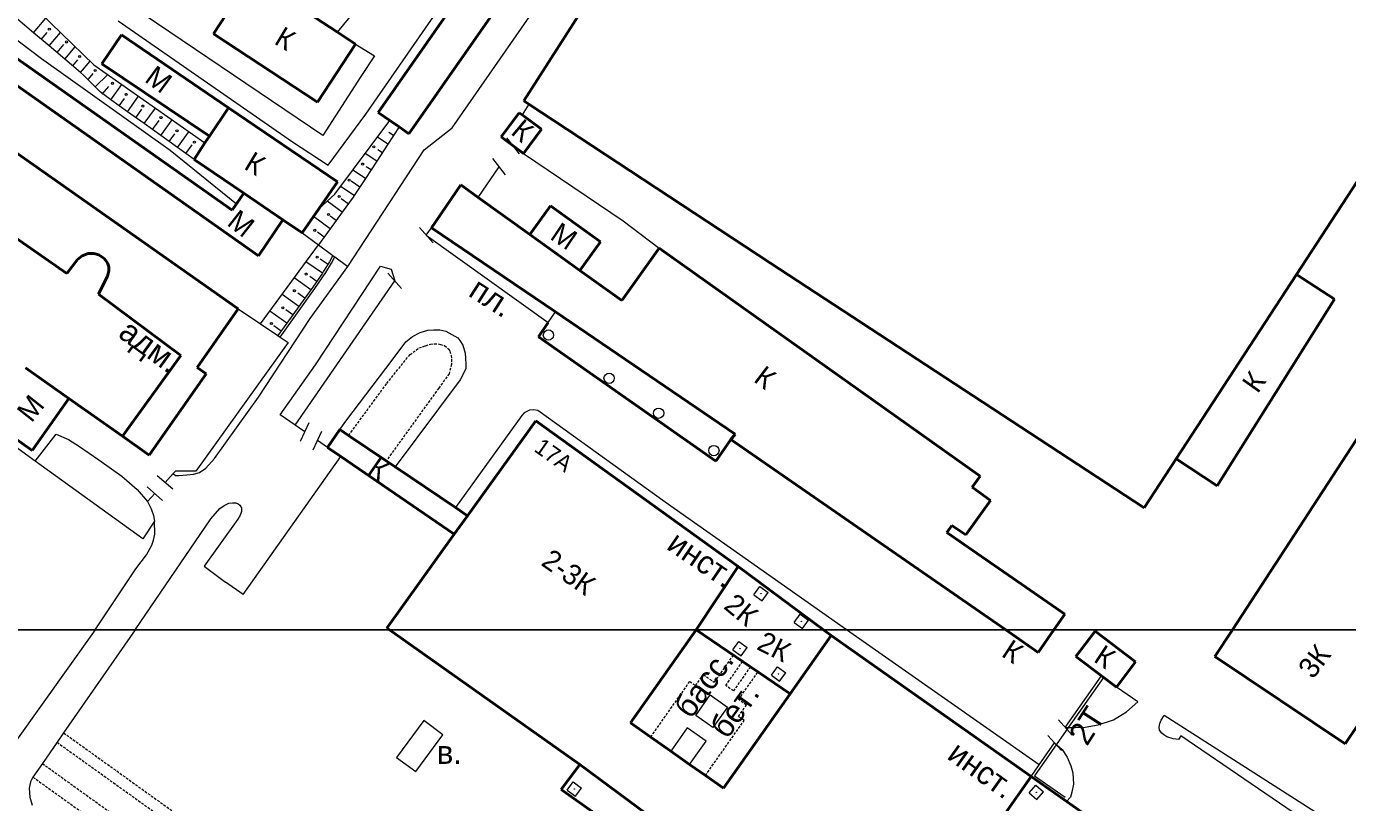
# Model space of a CAD drawing. Extents: x 1000 to 4000, y -5000 to -1000.
# Drawn here: x 2441.4 to 2699.1, y -2033.7 to -1882.3 of the extents above; entities that cross this region are included whole.
import ezdxf
from ezdxf.enums import TextEntityAlignment as Align

# ---------------------------------------------------------------- set-up
doc = ezdxf.new("R2010")
doc.units = 0
doc.header["$MEASUREMENT"] = 0
doc.linetypes.add('DASHED', pattern=[0.75, 0.5, -0.25])
for name, color, linetype in [('1', 7, 'CONTINUOUS'), ('11', 7, 'CONTINUOUS'), ('13', 7, 'CONTINUOUS'), ('17', 7, 'CONTINUOUS'), ('18', 7, 'CONTINUOUS'), ('19', 7, 'CONTINUOUS'), ('24', 7, 'CONTINUOUS'), ('37', 7, 'CONTINUOUS'), ('4', 7, 'CONTINUOUS'), ('5', 7, 'CONTINUOUS'), ('7', 7, 'CONTINUOUS')]:
    doc.layers.add(name, color=color, linetype=linetype)
doc.styles.get("Standard").update_dxf_attribs({"font": 'txt', "height": 0.2})

msp = doc.modelspace()

# ---------------------------------------------------------------- linework, layer by layer
at = {"layer": '1', "color": 253, "linetype": 'Continuous', "lineweight": 0}
for p, q in [((2000, -2000), (3000, -2000)), ((3000, -2000), (2000, -2000))]:
    msp.add_line(p, q, dxfattribs=at)
at = {"layer": '11', "color": 253, "linetype": 'Continuous', "lineweight": 0}
for p, q in [((2524.45, -1902.06), (2554.88, -1858.29)), ((2427.73, -1875.95), (2444.35, -1888.6)), ((2444.35, -1888.6), (2469.46, -1906.46)), ((2519, -1906.4), (2524.45, -1902.06)), ((2537.6, -1907.19), (2535.15, -1904.02)), ((2469.46, -1906.46), (2482.38, -1916.91)), ((2504.11, -1929.1), (2519, -1906.4)), ((2534.83, -1911.26), (2532.39, -1908.1)), ((2529.53, -1915.69), (2533.61, -1909.68)), ((2520.74, -1924.5), (2518.07, -1921.53)), ((2519.41, -1923.02), (2520.41, -1921.57)), ((2487.07, -1940.33), (2498.36, -1924.89)), ((2495.23, -1922.59), (2498.36, -1924.89)), ((2498.36, -1924.89), (2501.2, -1926.96)), ((2501.2, -1926.96), (2501.6, -1927.26)), ((2501.6, -1927.26), (2504.11, -1929.1)), ((2493.83, -1960.09), (2513.25, -1931.94)), ((2514.59, -1933.43), (2511.91, -1930.45)), ((2482.73, -1937.41), (2487.07, -1940.33)), ((2487.07, -1940.33), (2490.47, -1942.61)), ((2490.47, -1942.61), (2490.89, -1942.89)), ((2490.89, -1942.89), (2492.48, -1943.96)), ((2492.48, -1943.96), (2474.49, -1969.01)), ((2443.12, -1967.1), (2432.17, -1959.21)), ((2495.72, -1961.38), (2493.83, -1960.09)), ((2494.88, -1963.2), (2496.56, -1959.57)), ((2497.35, -1964.89), (2499.03, -1961.26)), ((2500.16, -1964.42), (2498.19, -1963.07)), ((2483.66, -1993.11), (2502.72, -1966.17)), ((2464.14, -1982.23), (2443.12, -1967.1)), ((2469.98, -1972.53), (2466.92, -1969.95)), ((2470.06, -1969.52), (2468.45, -1971.24)), ((2470.49, -1969.06), (2470.06, -1969.52)), ((2474.49, -1969.01), (2470.49, -1969.06)), ((2467.94, -1974.76), (2464.98, -1972.06)), ((2466.46, -1973.41), (2465.04, -1974.98)), ((2465.04, -1974.98), (2465.76, -1976.38)), ((2465.76, -1976.38), (2466.22, -1977.67)), ((2466.38, -1978.77), (2464.14, -1982.23)), ((2466.22, -1977.67), (2466.38, -1978.77)), ((2644.05, -2019.01), (2651.11, -2008.94)), ((2658.17, -2014.03), (2654.02, -2011.14)), ((2645.38, -2020.5), (2642.72, -2017.52)), ((2697.62, -2038.6), (2663.33, -2016.68)), ((2638.92, -2026.33), (2641.96, -2021.99)), ((2643.29, -2023.53), (2640.62, -2020.55)), ((2637.36, -2028.56), (2638.92, -2026.33))]:
    msp.add_line(p, q, dxfattribs=at)
at = {"layer": '13', "color": 253, "linetype": 'Continuous', "lineweight": 40}
for p, q in [((2538.42, -1896.83), (2569.33, -1848.56)), ((2397.9, -1859.23), (2481.54, -1918.15)), ((2486.68, -1927.04), (2395.32, -1862.77)), ((2510.04, -1899.08), (2534.27, -1864.33)), ((2540.26, -1868.51), (2516.03, -1903.25)), ((2477.89, -1883.76), (2485.33, -1872.44)), ((2485.33, -1872.44), (2502.09, -1883.45)), ((2396.93, -1877.1), (2482.73, -1937.41)), ((2502.09, -1883.45), (2505.61, -1885.76)), ((2456.1, -1889.59), (2459.94, -1883.96)), ((2459.94, -1883.96), (2480.85, -1898.19)), ((2498.17, -1897.08), (2477.89, -1883.76)), ((2505.61, -1885.76), (2498.17, -1897.08)), ((2477.1, -1903.7), (2456.1, -1889.59)), ((2402.18, -1897.67), (2449.27, -1930.51)), ((2480.85, -1898.19), (2477.1, -1903.7)), ((2480.85, -1898.19), (2502.1, -1912.64)), ((2512.3, -1900.65), (2510.04, -1899.08)), ((2534.02, -1903.85), (2537.53, -1899.15)), ((2537.53, -1899.15), (2538.08, -1899.56)), ((2539.44, -1897.49), (2538.42, -1896.83)), ((2586.52, -1928.47), (2539.44, -1897.49)), ((2514.13, -1901.92), (2512.3, -1900.65)), ((2538.08, -1899.56), (2541.85, -1902.37)), ((2476.24, -1905.04), (2477.1, -1903.7)), ((2516.03, -1903.25), (2514.13, -1901.92)), ((2536.38, -1905.61), (2534.02, -1903.85)), ((2541.85, -1902.37), (2538.35, -1907.07)), ((2474.16, -1908.26), (2476.24, -1905.04)), ((2538.35, -1907.07), (2536.38, -1905.61)), ((2704.89, -1906.55), (2689.14, -1930.69)), ((2483.8, -1914.82), (2474.16, -1908.26)), ((2502.1, -1912.64), (2498.48, -1917.88)), ((2520.41, -1921.57), (2526.16, -1913.22)), ((2526.16, -1913.22), (2529.53, -1915.69)), ((2482.38, -1916.91), (2481.54, -1918.15)), ((2483.8, -1914.82), (2482.38, -1916.91)), ((2491.44, -1920.01), (2483.8, -1914.82)), ((2529.53, -1915.69), (2539.58, -1922.91)), ((2498.48, -1917.88), (2495.23, -1922.59)), ((2539.58, -1922.91), (2543.61, -1917.3)), ((2543.61, -1917.3), (2553.4, -1924.33)), ((2491.44, -1920.01), (2486.68, -1927.04)), ((2495.23, -1922.59), (2491.44, -1920.01)), ((2544.59, -1937.98), (2520.41, -1921.57)), ((2539.58, -1922.91), (2549.37, -1929.93)), ((2553.4, -1924.33), (2549.37, -1929.93)), ((2451.37, -1927.75), (2452.28, -1927.03)), ((2452.28, -1927.03), (2453.46, -1926.57)), ((2453.46, -1926.57), (2454.55, -1926.57)), ((2454.55, -1926.57), (2455.57, -1926.87)), ((2455.57, -1926.87), (2456.56, -1927.59)), ((2557.52, -1935.79), (2564.85, -1925.57)), ((2564.85, -1925.57), (2627.43, -1970.04)), ((2449.27, -1930.51), (2451.37, -1927.75)), ((2456.56, -1927.59), (2457.26, -1928.42)), ((2457.5, -1930), (2457.23, -1930.99)), ((2457.26, -1928.42), (2457.5, -1929.17)), ((2457.5, -1929.17), (2457.5, -1930)), ((2549.37, -1929.93), (2557.52, -1935.79)), ((2611.4, -1944.72), (2586.52, -1928.47)), ((2457.23, -1930.99), (2455.49, -1934.55)), ((2665.69, -1966.63), (2689.14, -1930.69)), ((2689.14, -1930.69), (2696.54, -1935.53)), ((2455.49, -1934.55), (2471.53, -1946.46)), ((2482.73, -1937.41), (2474.74, -1948.81)), ((2696.54, -1935.53), (2673.7, -1971.92)), ((2543.17, -1940.07), (2541.31, -1942.82)), ((2579.68, -1961.8), (2544.59, -1937.98)), ((2541.31, -1942.82), (2575.88, -1967.06)), ((2676.67, -2000), (2714.93, -1941.21)), ((2659.46, -1976.18), (2611.4, -1944.72)), ((2471.53, -1946.46), (2460.14, -1962.22)), ((2449.69, -1954.86), (2441.21, -1948.88)), ((2465.37, -1965.89), (2476.48, -1950.03)), ((2476.48, -1950.03), (2474.74, -1948.81)), ((2442.55, -1965), (2449.69, -1954.86)), ((2460.14, -1962.22), (2449.69, -1954.86)), ((2434.07, -1959.02), (2442.55, -1965)), ((2500.16, -1964.42), (2502.56, -1960.93)), ((2502.56, -1960.93), (2504.26, -1962.08)), ((2527.44, -1977.72), (2540.76, -1959.19)), ((2540.76, -1959.19), (2580.22, -1987.62)), ((2460.14, -1962.22), (2465.37, -1965.89)), ((2504.26, -1962.08), (2511.59, -1967.03)), ((2575.88, -1967.06), (2578.83, -1962.85)), ((2578.83, -1962.85), (2579.68, -1961.8)), ((2632.45, -2000), (2578.83, -1962.85)), ((2502.72, -1966.17), (2500.16, -1964.42)), ((2524.85, -1981.32), (2502.72, -1966.17)), ((2511.59, -1967.03), (2513.31, -1968.19)), ((2513.31, -1968.19), (2525.09, -1976.13)), ((2665.69, -1966.63), (2659.46, -1976.18)), ((2673.7, -1971.92), (2665.69, -1966.63)), ((2627.43, -1970.04), (2625.89, -1972.18)), ((2625.89, -1972.18), (2629.49, -1974.77)), ((2525.09, -1976.13), (2527.44, -1977.72)), ((2629.49, -1974.77), (2624.64, -1981.43)), ((2524.85, -1981.32), (2527.44, -1977.72)), ((2511.68, -1999.63), (2524.85, -1981.32)), ((2621.92, -1979.6), (2620.95, -1981)), ((2620.95, -1981), (2643.97, -1996.89)), ((2624.64, -1981.43), (2621.92, -1979.6)), ((2580.22, -1987.62), (2572.02, -2000)), ((2580.22, -1987.62), (2596.86, -2000)), ((2643.97, -1996.89), (2641.79, -2000)), ((2512.2, -2000), (2511.68, -1999.63)), ((2549.36, -2026.21), (2512.2, -2000)), ((2572.02, -2000), (2559.25, -2018.12)), ((2572.02, -2000), (2590.37, -2012.44)), ((2590.37, -2012.44), (2598.35, -2001.1)), ((2596.86, -2000), (2598.35, -2001.1)), ((2598.35, -2001.1), (2637.36, -2028.56)), ((2638.74, -2004.38), (2632.45, -2000)), ((2638.74, -2004.38), (2641.79, -2000)), ((2649.85, -2000.24), (2646.12, -2005.18)), ((2657.75, -2006.21), (2649.85, -2000.24)), ((2673.19, -2005.2), (2676.67, -2000)), ((2698.65, -2022.21), (2713.49, -2000)), ((2646.12, -2005.18), (2651.11, -2008.94)), ((2654.02, -2011.14), (2657.75, -2006.21)), ((2673.19, -2005.2), (2698.65, -2022.21)), ((2651.11, -2008.94), (2654.02, -2011.14)), ((2577.39, -2030.88), (2590.37, -2012.44)), ((2559.25, -2018.12), (2563.18, -2020.88)), ((2563.18, -2020.88), (2567.09, -2023.63)), ((2567.09, -2023.63), (2570.77, -2026.22)), ((2549.36, -2026.21), (2545.74, -2031.09)), ((2549.36, -2026.21), (2574.04, -2044.51)), ((2570.77, -2026.22), (2573.84, -2028.38)), ((2573.84, -2028.38), (2577.39, -2030.88)), ((2637.36, -2028.56), (2629.84, -2039.27)), ((2637.36, -2028.56), (2655.72, -2041.45)), ((2545.74, -2031.09), (2570.91, -2048.98))]:
    msp.add_line(p, q, dxfattribs=at)
at = {"layer": '18', "color": 253, "linetype": 'Continuous', "lineweight": 0}
for p, q in [((2651.51, -2009.24), (2644.7, -2018.95)), ((2644.7, -2018.95), (2638.05, -2028.43)), ((2638.05, -2028.43), (2644.01, -2032.62))]:
    msp.add_line(p, q, dxfattribs=at)
at = {"layer": '24', "color": 253, "linetype": 'Continuous', "lineweight": 0}
for p, q in [((2502.09, -1883.45), (2519.91, -1861.45)), ((2499.22, -1903.6), (2453.37, -1872.56)), ((2507.6, -1899.4), (2520.85, -1880.33)), ((2459.31, -1881.22), (2493.33, -1904.81)), ((2505.61, -1885.76), (2509.29, -1888.02)), ((2509.29, -1888.02), (2506.62, -1892.08)), ((2506.62, -1892.08), (2499.22, -1903.6)), ((2539.44, -1897.49), (2538.08, -1899.56)), ((2500.29, -1909.35), (2507.6, -1899.4)), ((2493.33, -1904.81), (2500.29, -1909.35)), ((2538.35, -1907.07), (2557.84, -1920.21)), ((2557.84, -1920.21), (2564.85, -1925.57)), ((2500.93, -1928.5), (2501.6, -1927.26)), ((2496.79, -1939.27), (2504.11, -1929.1)), ((2497.82, -1948.31), (2510.5, -1929.07)), ((2499.81, -1930.31), (2500.93, -1928.5)), ((2510.5, -1929.07), (2512.58, -1929.66)), ((2512.58, -1929.66), (2513.25, -1931.94)), ((2497.7, -1933.45), (2499.81, -1930.31)), ((2490.89, -1942.89), (2497.7, -1933.45)), ((2486.67, -1954.64), (2496.79, -1939.27)), ((2515.45, -1943.84), (2516.74, -1942.75)), ((2516.74, -1942.75), (2518.23, -1942.02)), ((2518.23, -1942.02), (2519.69, -1941.54)), ((2519.69, -1941.54), (2520.9, -1941.46)), ((2520.9, -1941.46), (2522.03, -1941.46)), ((2522.03, -1941.46), (2523.2, -1941.74)), ((2523.2, -1941.74), (2524.37, -1942.39)), ((2524.37, -1942.39), (2525.54, -1943.03)), ((2512.76, -1947.39), (2515.45, -1943.84)), ((2525.54, -1943.03), (2525.94, -1943.56)), ((2525.94, -1943.56), (2526.55, -1944.45)), ((2526.55, -1944.45), (2526.99, -1946.02)), ((2503.91, -1959.02), (2512.76, -1947.39)), ((2526.99, -1946.02), (2527.07, -1947.03)), ((2527.07, -1947.03), (2527.11, -1948.16)), ((2490.93, -1958.02), (2497.82, -1948.31)), ((2526.67, -1949.98), (2525.99, -1951.24)), ((2527.11, -1949.01), (2526.67, -1949.98)), ((2527.11, -1948.16), (2527.11, -1949.01)), ((2525.99, -1951.24), (2513.31, -1968.19)), ((2478.07, -1966.59), (2486.67, -1954.64)), ((2493.83, -1960.09), (2490.93, -1958.02)), ((2538.03, -1958.15), (2525.09, -1976.13)), ((2538.52, -1957.63), (2538.03, -1958.15)), ((2539.51, -1957.15), (2538.52, -1957.63)), ((2540.31, -1957.09), (2539.51, -1957.15)), ((2541.18, -1957.23), (2540.31, -1957.09)), ((2565.98, -1975.09), (2541.18, -1957.23)), ((2502.56, -1960.93), (2503.91, -1959.02)), ((2443.12, -1967.1), (2447.24, -1961.84)), ((2447.24, -1961.84), (2449.61, -1962.89)), ((2449.61, -1962.89), (2451.77, -1964.23)), ((2451.77, -1964.23), (2455.55, -1966.82)), ((2455.55, -1966.82), (2460.03, -1970.01)), ((2475.18, -1969.32), (2476.41, -1968.48)), ((2476.41, -1968.48), (2478.07, -1966.59)), ((2460.03, -1970.01), (2463.03, -1972.64)), ((2470.06, -1969.52), (2470.48, -1969.85)), ((2470.48, -1969.85), (2471.22, -1969.9)), ((2471.22, -1969.9), (2472.68, -1969.76)), ((2472.68, -1969.76), (2474.01, -1969.61)), ((2474.01, -1969.61), (2475.18, -1969.32)), ((2463.03, -1972.64), (2465.04, -1974.98)), ((2477.41, -1978.34), (2479.11, -1976.32)), ((2479.11, -1976.32), (2480, -1975.75)), ((2480, -1975.75), (2480.89, -1975.29)), ((2480.89, -1975.29), (2481.59, -1975.22)), ((2481.59, -1975.22), (2482.26, -1975.22)), ((2482.26, -1975.22), (2482.74, -1975.39)), ((2482.74, -1975.39), (2483.05, -1975.65)), ((2483.05, -1975.65), (2483.37, -1976.17)), ((2483.37, -1976.17), (2483.39, -1976.54)), ((2601.36, -2000), (2565.98, -1975.09)), ((2462.61, -2000), (2477.41, -1978.34)), ((2466.43, -1981.32), (2466.38, -1978.77)), ((2482.62, -1978.42), (2476.06, -1987.56)), ((2483.09, -1977.63), (2482.62, -1978.42)), ((2483.35, -1976.9), (2483.09, -1977.63)), ((2483.39, -1976.54), (2483.35, -1976.9)), ((2466.2, -1982.46), (2466.43, -1981.32)), ((2464.81, -1985.33), (2465.87, -1983.48)), ((2465.87, -1983.48), (2466.2, -1982.46)), ((2462.78, -1988.06), (2464.81, -1985.33)), ((2454.84, -2000), (2462.78, -1988.06)), ((2476.06, -1987.56), (2480.22, -1990.67)), ((2483.66, -1993.11), (2480.22, -1990.67)), ((2454.84, -2000), (2439.17, -2021.94)), ((2462.61, -2000), (2448.67, -2020.06)), ((2638.92, -2026.33), (2601.36, -2000)), ((2656, -2015.98), (2658.17, -2014.03)), ((2650.49, -2018.52), (2653.47, -2017.55)), ((2653.47, -2017.55), (2656, -2015.98)), ((2662.46, -2018.23), (2662.72, -2017.59)), ((2662.72, -2017.59), (2663.33, -2016.68)), ((2448.67, -2020.06), (2447.39, -2021.9)), ((2570.3, -2019.07), (2567.09, -2023.63)), ((2573.98, -2021.66), (2570.3, -2019.07)), ((2644.05, -2019.01), (2645.94, -2019.04)), ((2645.94, -2019.04), (2647.95, -2018.96)), ((2647.95, -2018.96), (2650.49, -2018.52)), ((2662.35, -2018.93), (2662.46, -2018.23)), ((2662.43, -2019.57), (2662.35, -2018.93)), ((2662.89, -2020.14), (2662.43, -2019.57)), ((2663.26, -2020.44), (2662.89, -2020.14)), ((2447.39, -2021.9), (2444.52, -2026.04)), ((2570.77, -2026.22), (2573.98, -2021.66)), ((2641.96, -2021.99), (2643.41, -2023.29)), ((2663.86, -2020.82), (2663.26, -2020.44)), ((2665.09, -2021.23), (2663.86, -2020.82)), ((2666.1, -2021.37), (2665.09, -2021.23)), ((2666.6, -2020.63), (2666.1, -2021.37)), ((2694.69, -2039.79), (2666.6, -2020.63)), ((2643.41, -2023.29), (2644.38, -2024.78)), ((2644.38, -2024.78), (2645.12, -2026.49)), ((2444.52, -2026.04), (2442.69, -2028.68)), ((2645.12, -2026.49), (2645.5, -2027.84)), ((2645.5, -2027.84), (2645.64, -2030.07)), ((2442.19, -2029.6), (2441.92, -2030.85)), ((2442.69, -2028.68), (2442.19, -2029.6)), ((2645.64, -2030.07), (2645.35, -2031.64)), ((2441.92, -2030.85), (2442.08, -2032.58)), ((2442.08, -2032.58), (2442.55, -2034.16)), ((2645.05, -2032.61), (2644.31, -2033.44)), ((2645.35, -2031.64), (2645.05, -2032.61))]:
    msp.add_line(p, q, dxfattribs=at)
at = {"layer": '24', "color": 253, "linetype": 'DASHED', "lineweight": 0}
for p, q in [((2516.24, -1946.31), (2517.97, -1945.02)), ((2517.97, -1945.02), (2519.28, -1944.59)), ((2519.28, -1944.59), (2520.22, -1944.27)), ((2520.22, -1944.27), (2520.99, -1944.22)), ((2520.99, -1944.22), (2521.7, -1944.22)), ((2521.7, -1944.22), (2522.19, -1944.34)), ((2522.19, -1944.34), (2522.98, -1944.54)), ((2522.98, -1944.54), (2523.7, -1945.17)), ((2523.7, -1945.17), (2523.7, -1945.18)), ((2523.7, -1945.18), (2524.01, -1945.63)), ((2511.68, -1951.96), (2516.24, -1946.31)), ((2524.01, -1945.63), (2524.26, -1946.51)), ((2524.26, -1946.51), (2524.32, -1947.19)), ((2524.32, -1947.19), (2524.35, -1948.21)), ((2523.86, -1950.03), (2521.83, -1952.85)), ((2524.35, -1948.21), (2523.86, -1950.03)), ((2504.26, -1962.08), (2511.68, -1951.96)), ((2521.83, -1952.85), (2511.59, -1967.03)), ((2575.59, -2010.21), (2579.3, -2004.94)), ((2577.81, -2010.83), (2581.1, -2006.16)), ((2582.62, -2007.19), (2579.32, -2011.89)), ((2571.94, -2010.85), (2573.45, -2008.7)), ((2573.45, -2008.7), (2575.59, -2010.21)), ((2580.31, -2013.57), (2584.1, -2008.19)), ((2563.18, -2020.88), (2570.8, -2010.05)), ((2570.8, -2010.05), (2571.94, -2010.85)), ((2579.32, -2011.89), (2577.81, -2010.83)), ((2580.28, -2016.85), (2581.84, -2014.64)), ((2581.84, -2014.64), (2580.31, -2013.57)), ((2573.84, -2028.38), (2581.41, -2017.64)), ((2581.41, -2017.64), (2580.28, -2016.85)), ((2448.67, -2020.06), (2508.5, -2063.04)), ((2447.39, -2021.9), (2507.24, -2064.8)), ((2444.52, -2026.04), (2513.47, -2075.58)), ((2442.69, -2028.68), (2511.56, -2078.16))]:
    msp.add_line(p, q, dxfattribs=at)
at = {"layer": '37', "color": 253, "linetype": 'Continuous', "lineweight": 0}
for p, q in [((2441.96, -1877.57), (2454.59, -1889.81)), ((2442.79, -1883.55), (2439.74, -1880.97)), ((2442.79, -1883.55), (2445.19, -1880.71)), ((2445.85, -1886.13), (2442.79, -1883.55)), ((2444.32, -1884.84), (2445.48, -1883.47)), ((2445.85, -1886.13), (2448.07, -1883.5)), ((2448.91, -1888.71), (2445.85, -1886.13)), ((2447.38, -1887.42), (2448.73, -1885.82)), ((2448.91, -1888.71), (2450.95, -1886.29)), ((2451.96, -1891.29), (2448.91, -1888.71)), ((2450.44, -1890), (2451.42, -1888.83)), ((2451.96, -1891.29), (2453.83, -1889.08)), ((2452.56, -1891.79), (2451.96, -1891.29)), ((2454.59, -1889.81), (2476.24, -1905.04)), ((2454.81, -1894.1), (2452.56, -1891.79)), ((2453.49, -1892.58), (2454.4, -1891.5)), ((2454.81, -1894.1), (2457.27, -1891.7)), ((2456.2, -1895.53), (2457.51, -1894.01)), ((2457.9, -1896.61), (2460.03, -1893.64)), ((2455.78, -1895.09), (2454.81, -1894.1)), ((2457.9, -1896.61), (2455.78, -1895.09)), ((2461.15, -1898.94), (2457.9, -1896.61)), ((2459.53, -1897.78), (2460.54, -1896.36)), ((2461.15, -1898.94), (2463.3, -1895.94)), ((2464.41, -1901.27), (2461.15, -1898.94)), ((2462.78, -1900.11), (2463.94, -1898.48)), ((2464.41, -1901.27), (2466.57, -1898.24)), ((2467.66, -1903.6), (2464.41, -1901.27)), ((2466.03, -1902.43), (2467.31, -1900.65)), ((2467.66, -1903.6), (2469.84, -1900.54)), ((2501.54, -1915.03), (2512.3, -1900.65)), ((2470.91, -1905.93), (2467.66, -1903.6)), ((2469.28, -1904.76), (2470.34, -1903.29)), ((2470.91, -1905.93), (2473.12, -1902.85)), ((2511.93, -1905.27), (2509.86, -1903.91)), ((2514.13, -1901.92), (2511.93, -1905.27)), ((2513.03, -1903.6), (2512.12, -1903)), ((2474.16, -1908.26), (2470.91, -1905.93)), ((2472.53, -1907.09), (2473.73, -1905.42)), ((2511.93, -1905.27), (2509.74, -1908.61)), ((2510.84, -1906.94), (2509.94, -1906.36)), ((2509.74, -1908.61), (2507.46, -1907.12)), ((2509.74, -1908.61), (2507.54, -1911.96)), ((2507.54, -1911.96), (2505.06, -1910.33)), ((2507.54, -1911.96), (2505.35, -1915.3)), ((2508.64, -1910.29), (2507.7, -1909.67)), ((2505.35, -1915.3), (2502.66, -1913.54)), ((2506.45, -1913.63), (2504.74, -1912.51)), ((2498.48, -1917.88), (2501.54, -1915.03)), ((2503, -1918.54), (2500.07, -1916.4)), ((2504.18, -1916.93), (2502.79, -1915.91)), ((2505.14, -1915.62), (2503, -1918.54)), ((2505.35, -1915.3), (2505.14, -1915.62)), ((2500.64, -1921.77), (2497.42, -1919.41)), ((2503, -1918.54), (2500.64, -1921.77)), ((2501.82, -1920.16), (2500.64, -1919.29)), ((2500.64, -1921.77), (2498.36, -1924.89)), ((2499.47, -1923.38), (2498.17, -1922.44)), ((2501.2, -1926.96), (2500.5, -1928.25)), ((2499.15, -1930.4), (2495.92, -1928.23)), ((2500.26, -1928.74), (2498.71, -1927.7)), ((2499.39, -1930.04), (2499.15, -1930.4)), ((2500.5, -1928.25), (2499.39, -1930.04)), ((2496.9, -1933.71), (2493.64, -1931.35)), ((2498.07, -1932.08), (2496.67, -1931.08)), ((2499.15, -1930.4), (2497.29, -1933.16)), ((2494.56, -1936.95), (2491.28, -1934.58)), ((2495.73, -1935.33), (2494.37, -1934.35)), ((2496.9, -1933.71), (2494.56, -1936.95)), ((2497.29, -1933.16), (2496.9, -1933.71)), ((2492.22, -1940.19), (2488.92, -1937.81)), ((2493.39, -1938.57), (2492.02, -1937.58)), ((2494.56, -1936.95), (2492.22, -1940.19)), ((2492.22, -1940.19), (2490.48, -1942.59)), ((2491.11, -1941.72), (2489.67, -1940.69))]:
    msp.add_line(p, q, dxfattribs=at)
for centre in [(2445.88, -1882.84), (2449.21, -1885.35), (2451.79, -1888.2), (2454.84, -1890.91), (2458.19, -1893.41), (2460.89, -1895.57), (2464.14, -1897.84), (2467.66, -1900.1), (2470.78, -1902.69), (2474.17, -1904.89), (2509.18, -1905.8), (2506.99, -1909.15), (2504.36, -1912.3), (2502.41, -1915.47), (2500.34, -1918.99), (2497.68, -1922.08), (2498.13, -1927.32), (2495.97, -1930.6), (2493.68, -1933.85), (2491.44, -1937.19), (2489.19, -1940.23)]:
    msp.add_circle(centre, 0.2, dxfattribs=at)
at = {"layer": '4', "color": 253, "linetype": 'Continuous', "lineweight": 0}
for p, q in [((2571.96, -2016.65), (2574.79, -2012.68)), ((2574.79, -2012.68), (2578.14, -2015.07)), ((2578.14, -2015.07), (2575.31, -2019.04)), ((2575.31, -2019.04), (2571.96, -2016.65))]:
    msp.add_line(p, q, dxfattribs=at)
at = {"layer": '7', "color": 253, "linetype": 'Continuous', "lineweight": 0}
for p, q in [((2519.41, -1923.02), (2543.17, -1940.07)), ((2543.17, -1940.07), (2544.59, -1937.98)), ((2583.3, -1993.18), (2584.45, -1991.54)), ((2584.45, -1991.54), (2586.08, -1992.69)), ((2583.3, -1993.18), (2584.93, -1994.33)), ((2584.93, -1994.33), (2586.08, -1992.69)), ((2591.17, -1998.56), (2592.32, -1996.92)), ((2592.32, -1996.92), (2593.95, -1998.08)), ((2591.17, -1998.56), (2592.8, -1999.71)), ((2592.8, -1999.71), (2593.95, -1998.08)), ((2579.19, -2003.9), (2580.34, -2002.26)), ((2580.34, -2002.26), (2581.98, -2003.42)), ((2579.19, -2003.9), (2580.82, -2005.05)), ((2580.82, -2005.05), (2581.98, -2003.42)), ((2586.72, -2008.81), (2587.89, -2007.2)), ((2587.89, -2007.2), (2589.51, -2008.38)), ((2586.72, -2008.81), (2588.33, -2009.99)), ((2588.33, -2009.99), (2589.51, -2008.38)), ((2518.9, -2017.68), (2513.62, -2024.84)), ((2522.66, -2020.45), (2518.9, -2017.68)), ((2517.39, -2027.62), (2522.66, -2020.45)), ((2513.62, -2024.84), (2517.39, -2027.62)), ((2546.87, -2031.25), (2548.06, -2029.63)), ((2548.06, -2029.63), (2549.67, -2030.82)), ((2636.97, -2031.77), (2638.28, -2030.26)), ((2638.28, -2030.26), (2639.79, -2031.57)), ((2546.87, -2031.25), (2548.48, -2032.43)), ((2548.48, -2032.43), (2549.67, -2030.82)), ((2636.97, -2031.77), (2638.48, -2033.08)), ((2638.48, -2033.08), (2639.79, -2031.57))]:
    msp.add_line(p, q, dxfattribs=at)
for centre, radius in [((2543.23, -1942.49), 1), ((2555.06, -1950.93), 1), ((2564.73, -1957.74), 1), ((2575.51, -1965.03), 1), ((2584.69, -1992.93), 0.041), ((2592.56, -1998.32), 0.041), ((2580.58, -2003.66), 0.041), ((2588.11, -2008.6), 0.041), ((2638.38, -2031.67), 0.041)]:
    msp.add_circle(centre, radius, dxfattribs=at)
msp.add_ellipse((2548.27, -2031.03), major_axis=(0.029, 0.029), ratio=1, start_param=4.863530499877528, end_param=11.14671580705711, dxfattribs=at)

# ---------------------------------------------------------------- texts
at = {"layer": '17', "color": 253, "linetype": 'Continuous', "lineweight": 0}
for s, height, rotation, p in [('К', 4, 329.0194, (2491.89, -1884.67)), ('М', 4, 323.6395, (2467.24, -1892.64)), ('К', 4, 319.9301, (2538.18, -1902.64)), ('К', 4, 329.0194, (2486, -1909.05)), ('М', 4, 321.8156, (2483.31, -1920.73)), ('М', 4, 326.1301, (2546.29, -1923.22)), ('пл.', 4.5, 327.3107, (2532.14, -1935.14)), ('адм.', 4.5, 323.9082, (2465.14, -1945.15)), ('К', 4, 322.7814, (2585.5, -1950.77)), ('К', 4, 54.8382, (2680.82, -1951.63)), ('М', 4, 51.6521, (2442.22, -1956.76)), ('17А', 3.2, 324.8636, (2544.26, -1965.9)), ('К', 4, 325.1916, (2510.14, -1968.55)), ('инст.', 4.5, 325.7024, (2573.12, -1986.22)), ('2-3К', 4, 324.8636, (2547.18, -1988.71)), ('2К', 4, 320.4433, (2580.85, -1996.04)), ('2К', 4, 333.2687, (2587.28, -2003.22)), ('К', 4, 326.5179, (2633.78, -2004.19)), ('К', 4, 326.5179, (2651.76, -2005.23)), ('3К', 4, 52.7656, (2692.61, -2006.11)), ('инст.', 4.5, 324.3629, (2627.78, -2027.27))]:
    msp.add_text(s, height=height, rotation=rotation, dxfattribs=at).set_placement(p, align=Align.MIDDLE)
msp.add_text('в.', height=4.5, dxfattribs=at).set_placement((2523.92, -2023.86), align=Align.MIDDLE)
at = {"layer": '19', "color": 253, "linetype": 'Continuous', "lineweight": 0}
msp.add_text('2Т', height=4.5, rotation=57.2741, dxfattribs=at).set_placement((2648.25, -2018.62), align=Align.MIDDLE)
at = {"layer": '5', "color": 253, "linetype": 'Continuous', "lineweight": 0}
for s, rotation, p in [('басс.', 53.3027, (2573.41, -2010.34)), ('бет.', 54.2829, (2579.45, -2015.55))]:
    msp.add_text(s, height=4.5, rotation=rotation, dxfattribs=at).set_placement(p, align=Align.MIDDLE)

doc.saveas('drawing.dxf')
